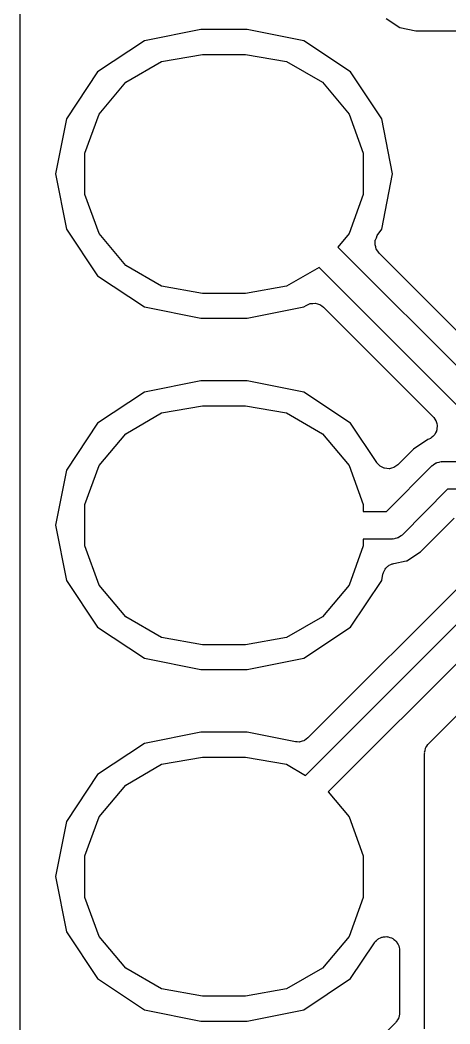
# Model space of a CAD drawing. Extents: x 125.1 to 143.2, y -145.5 to -100.1.
# Drawn here: x 125.08 to 128.18, y -125.47 to -118.22 of the extents above; entities that cross this region are included whole.
import ezdxf

# ---------------------------------------------------------------- set-up
doc = ezdxf.new("R2010")
doc.units = 0
doc.header["$MEASUREMENT"] = 0
doc.layers.add('BLACK', color=7, linetype='CONTINUOUS')

msp = doc.modelspace()

# ---------------------------------------------------------------- linework, layer by layer
at = {"layer": 'Black'}
for p, q in [((125.075, -134.57), (125.075, -114.439)), ((127.722, -118.206), (127.821, -118.272)), ((126.382, -118.286), (125.974, -118.368)), ((126.718, -118.286), (126.382, -118.286)), ((127.126, -118.368), (126.718, -118.286)), ((127.821, -118.272), (127.937, -118.295)), ((127.937, -118.295), (128.492, -118.295)), ((125.974, -118.368), (125.636, -118.593)), ((127.464, -118.593), (127.126, -118.368)), ((126.098, -118.518), (126.394, -118.466)), ((126.394, -118.466), (126.706, -118.466)), ((126.706, -118.466), (127.002, -118.518)), ((125.839, -118.668), (126.098, -118.518)), ((127.002, -118.518), (127.261, -118.668)), ((125.636, -118.593), (125.41, -118.931)), ((127.69, -118.931), (127.464, -118.593)), ((125.646, -118.898), (125.839, -118.668)), ((127.261, -118.668), (127.454, -118.898)), ((125.41, -118.931), (125.331, -119.33)), ((125.543, -119.18), (125.646, -118.898)), ((127.454, -118.898), (127.557, -119.18)), ((127.769, -119.33), (127.69, -118.931)), ((125.543, -119.48), (125.543, -119.18)), ((127.557, -119.18), (127.557, -119.48)), ((125.331, -119.33), (125.41, -119.729)), ((127.69, -119.729), (127.769, -119.33)), ((125.646, -119.762), (125.543, -119.48)), ((127.557, -119.48), (127.454, -119.762)), ((125.41, -119.729), (125.636, -120.067)), ((127.658, -119.776), (127.69, -119.729)), ((125.839, -119.992), (125.646, -119.762)), ((127.454, -119.762), (127.373, -119.859)), ((127.643, -119.824), (127.644, -119.808)), ((127.644, -119.808), (127.645, -119.807)), ((127.645, -119.806), (127.652, -119.791)), ((127.645, -119.807), (127.645, -119.806)), ((127.652, -119.791), (127.658, -119.776)), ((127.373, -119.859), (128.544, -121.03)), ((127.642, -119.84), (127.643, -119.824)), ((127.642, -119.842), (127.642, -119.84)), ((127.642, -119.843), (127.642, -119.842)), ((127.647, -119.858), (127.642, -119.843)), ((127.651, -119.874), (127.647, -119.858)), ((127.652, -119.875), (127.651, -119.874)), ((127.652, -119.876), (127.652, -119.875)), ((127.661, -119.889), (127.652, -119.876)), ((127.671, -119.902), (127.661, -119.889)), ((127.833, -120.065), (127.671, -119.902)), ((126.098, -120.142), (125.839, -119.992)), ((127.237, -120.006), (127.002, -120.142)), ((128.432, -121.201), (127.237, -120.006)), ((125.636, -120.067), (125.974, -120.292)), ((128.374, -120.606), (127.833, -120.065)), ((126.394, -120.194), (126.098, -120.142)), ((127.002, -120.142), (126.706, -120.194)), ((126.706, -120.194), (126.394, -120.194)), ((125.974, -120.292), (126.382, -120.374)), ((126.718, -120.374), (127.126, -120.292)), ((127.126, -120.292), (127.144, -120.281)), ((127.144, -120.281), (127.158, -120.274)), ((127.158, -120.274), (127.173, -120.267)), ((127.173, -120.267), (127.174, -120.267)), ((127.174, -120.267), (127.175, -120.267)), ((127.175, -120.267), (127.192, -120.266)), ((127.192, -120.266), (127.208, -120.264)), ((127.208, -120.264), (127.209, -120.265)), ((127.209, -120.265), (127.21, -120.265)), ((127.21, -120.265), (127.226, -120.269)), ((127.226, -120.269), (127.241, -120.273)), ((127.241, -120.273), (127.242, -120.274)), ((127.242, -120.274), (127.243, -120.274)), ((127.243, -120.274), (127.256, -120.284)), ((127.256, -120.284), (127.27, -120.293)), ((127.27, -120.293), (128.062, -121.086)), ((126.382, -120.374), (126.718, -120.374)), ((126.382, -120.826), (125.974, -120.908)), ((126.718, -120.826), (126.382, -120.826)), ((127.126, -120.908), (126.718, -120.826)), ((125.974, -120.908), (125.636, -121.133)), ((127.464, -121.133), (127.126, -120.908)), ((126.098, -121.058), (126.394, -121.006)), ((126.394, -121.006), (126.706, -121.006)), ((126.706, -121.006), (127.002, -121.058)), ((125.839, -121.208), (126.098, -121.058)), ((127.002, -121.058), (127.261, -121.208)), ((128.062, -121.086), (128.064, -121.089)), ((128.064, -121.089), (128.067, -121.091)), ((128.067, -121.091), (128.074, -121.103)), ((128.074, -121.103), (128.082, -121.114)), ((128.082, -121.114), (128.083, -121.118)), ((128.083, -121.118), (128.085, -121.12)), ((125.636, -121.133), (125.41, -121.471)), ((127.654, -121.417), (127.464, -121.133)), ((128.086, -121.189), (128.08, -121.201)), ((128.085, -121.12), (128.088, -121.134)), ((128.087, -121.186), (128.086, -121.189)), ((128.088, -121.183), (128.087, -121.186)), ((128.088, -121.134), (128.091, -121.148)), ((128.09, -121.169), (128.088, -121.183)), ((128.092, -121.155), (128.09, -121.169)), ((128.091, -121.148), (128.091, -121.151)), ((128.091, -121.151), (128.092, -121.155)), ((125.646, -121.438), (125.839, -121.208)), ((127.261, -121.208), (127.454, -121.438)), ((128.023, -121.251), (127.921, -121.319)), ((128.03, -121.247), (128.023, -121.251)), ((128.044, -121.242), (128.03, -121.247)), ((128.046, -121.24), (128.044, -121.242)), ((128.049, -121.239), (128.046, -121.24)), ((128.059, -121.229), (128.049, -121.239)), ((128.07, -121.219), (128.059, -121.229)), ((128.071, -121.216), (128.07, -121.219)), ((128.074, -121.214), (128.071, -121.216)), ((128.08, -121.201), (128.074, -121.214)), ((127.921, -121.319), (127.808, -121.432)), ((125.41, -121.471), (125.331, -121.87)), ((125.543, -121.72), (125.646, -121.438)), ((127.454, -121.438), (127.557, -121.72)), ((127.655, -121.418), (127.654, -121.417)), ((127.655, -121.419), (127.655, -121.418)), ((127.667, -121.43), (127.655, -121.419)), ((127.678, -121.442), (127.667, -121.43)), ((127.679, -121.443), (127.678, -121.442)), ((127.68, -121.443), (127.679, -121.443)), ((127.694, -121.45), (127.68, -121.443)), ((127.709, -121.458), (127.694, -121.45)), ((127.71, -121.458), (127.709, -121.458)), ((127.711, -121.458), (127.71, -121.458)), ((127.727, -121.46), (127.711, -121.458)), ((127.725, -121.77), (128.055, -121.439)), ((127.744, -121.461), (127.727, -121.46)), ((127.745, -121.461), (127.744, -121.461)), ((127.746, -121.461), (127.745, -121.461)), ((127.761, -121.457), (127.746, -121.461)), ((127.777, -121.453), (127.761, -121.457)), ((127.778, -121.452), (127.777, -121.453)), ((127.779, -121.452), (127.778, -121.452)), ((127.793, -121.443), (127.779, -121.452)), ((127.806, -121.434), (127.793, -121.443)), ((127.807, -121.433), (127.806, -121.434)), ((127.808, -121.432), (127.807, -121.433)), ((128.055, -121.439), (128.059, -121.437)), ((128.059, -121.437), (128.062, -121.433)), ((128.062, -121.433), (128.073, -121.427)), ((128.073, -121.427), (128.084, -121.419)), ((128.084, -121.419), (128.088, -121.418)), ((128.088, -121.418), (128.092, -121.416)), ((128.092, -121.416), (128.105, -121.414)), ((128.105, -121.414), (128.117, -121.41)), ((128.117, -121.41), (128.122, -121.411)), ((128.122, -121.411), (128.126, -121.41)), ((128.126, -121.41), (130.306, -121.41)), ((128.167, -121.61), (127.837, -121.941)), ((130.265, -121.61), (128.167, -121.61)), ((125.543, -122.02), (125.543, -121.72)), ((127.557, -121.72), (127.557, -121.77)), ((127.557, -121.77), (127.725, -121.77)), ((127.14, -123.678), (128.999, -121.819)), ((127.971, -122.061), (128.213, -121.819)), ((125.331, -121.87), (125.41, -122.269)), ((128.603, -121.961), (127.156, -123.408)), ((129.111, -121.99), (127.303, -123.798)), ((127.766, -121.97), (127.557, -121.97)), ((127.557, -121.97), (127.557, -122.02)), ((127.77, -121.969), (127.766, -121.97)), ((127.775, -121.97), (127.77, -121.969)), ((127.787, -121.966), (127.775, -121.97)), ((127.8, -121.964), (127.787, -121.966)), ((127.804, -121.962), (127.8, -121.964)), ((127.808, -121.961), (127.804, -121.962)), ((127.819, -121.953), (127.808, -121.961)), ((127.83, -121.947), (127.819, -121.953)), ((127.833, -121.943), (127.83, -121.947)), ((127.837, -121.941), (127.833, -121.943)), ((125.646, -122.302), (125.543, -122.02)), ((127.557, -122.02), (127.454, -122.302)), ((127.872, -122.127), (127.971, -122.061)), ((127.778, -122.146), (127.868, -122.128)), ((127.868, -122.128), (127.872, -122.127)), ((127.868, -122.128), (127.868, -122.128)), ((127.702, -122.212), (127.708, -122.202)), ((127.708, -122.202), (127.712, -122.192)), ((127.712, -122.192), (127.716, -122.187)), ((127.716, -122.187), (127.719, -122.181)), ((127.719, -122.181), (127.727, -122.174)), ((127.727, -122.174), (127.734, -122.166)), ((127.734, -122.166), (127.74, -122.163)), ((127.74, -122.163), (127.745, -122.158)), ((127.745, -122.158), (127.755, -122.154)), ((127.755, -122.154), (127.765, -122.149)), ((127.765, -122.149), (127.771, -122.148)), ((127.771, -122.148), (127.778, -122.146)), ((128.029, -123.449), (129.271, -122.207)), ((125.41, -122.269), (125.636, -122.607)), ((127.464, -122.607), (127.69, -122.269)), ((127.69, -122.269), (127.699, -122.224)), ((127.699, -122.224), (127.701, -122.218)), ((127.701, -122.218), (127.702, -122.212)), ((125.839, -122.532), (125.646, -122.302)), ((127.454, -122.302), (127.261, -122.532)), ((126.098, -122.682), (125.839, -122.532)), ((127.261, -122.532), (127.002, -122.682)), ((125.636, -122.607), (125.974, -122.832)), ((127.126, -122.832), (127.464, -122.607)), ((126.394, -122.734), (126.098, -122.682)), ((127.002, -122.682), (126.706, -122.734)), ((126.706, -122.734), (126.394, -122.734)), ((125.974, -122.832), (126.382, -122.914)), ((126.718, -122.914), (127.126, -122.832)), ((126.382, -122.914), (126.718, -122.914)), ((126.382, -123.366), (125.974, -123.448)), ((126.718, -123.366), (126.382, -123.366)), ((127.066, -123.436), (126.718, -123.366)), ((127.08, -123.436), (127.066, -123.436)), ((127.094, -123.437), (127.08, -123.436)), ((127.097, -123.436), (127.094, -123.437)), ((127.1, -123.436), (127.097, -123.436)), ((127.114, -123.432), (127.1, -123.436)), ((127.127, -123.428), (127.114, -123.432)), ((127.13, -123.426), (127.127, -123.428)), ((127.133, -123.425), (127.13, -123.426)), ((127.144, -123.416), (127.133, -123.425)), ((127.156, -123.408), (127.144, -123.416)), ((125.974, -123.448), (125.636, -123.673)), ((128, -123.511), (128.004, -123.498)), ((128.001, -123.515), (128, -123.511)), ((128.004, -123.498), (128.006, -123.485)), ((128.006, -123.485), (128.008, -123.481)), ((128.008, -123.481), (128.009, -123.477)), ((128.009, -123.477), (128.017, -123.466)), ((128.017, -123.466), (128.023, -123.455)), ((128.023, -123.455), (128.027, -123.452)), ((128.027, -123.452), (128.029, -123.449)), ((126.098, -123.598), (126.394, -123.546)), ((126.394, -123.546), (126.706, -123.546)), ((126.706, -123.546), (127.002, -123.598)), ((128, -123.519), (128.001, -123.515)), ((128, -125.511), (128, -123.519)), ((125.839, -123.748), (126.098, -123.598)), ((127.002, -123.598), (127.14, -123.678)), ((125.636, -123.673), (125.41, -124.011)), ((125.646, -123.978), (125.839, -123.748)), ((127.303, -123.798), (127.454, -123.978)), ((125.41, -124.011), (125.331, -124.41)), ((125.543, -124.26), (125.646, -123.978)), ((127.454, -123.978), (127.557, -124.26)), ((125.543, -124.56), (125.543, -124.26)), ((127.557, -124.26), (127.557, -124.56)), ((125.331, -124.41), (125.41, -124.809)), ((125.646, -124.842), (125.543, -124.56)), ((127.557, -124.56), (127.454, -124.842)), ((125.41, -124.809), (125.636, -125.147)), ((125.839, -125.072), (125.646, -124.842)), ((127.454, -124.842), (127.261, -125.072)), ((127.464, -125.147), (127.637, -124.888)), ((127.637, -124.888), (127.641, -124.884)), ((127.641, -124.884), (127.643, -124.88)), ((127.643, -124.88), (127.653, -124.872)), ((127.653, -124.872), (127.661, -124.863)), ((127.661, -124.863), (127.666, -124.861)), ((127.666, -124.861), (127.67, -124.857)), ((127.67, -124.857), (127.681, -124.853)), ((127.681, -124.853), (127.692, -124.848)), ((127.692, -124.848), (127.697, -124.847)), ((127.697, -124.847), (127.703, -124.845)), ((127.703, -124.845), (127.715, -124.845)), ((127.715, -124.845), (127.727, -124.844)), ((127.727, -124.844), (127.732, -124.845)), ((127.732, -124.845), (127.737, -124.845)), ((127.737, -124.845), (127.749, -124.85)), ((127.749, -124.85), (127.76, -124.852)), ((127.76, -124.852), (127.765, -124.855)), ((127.765, -124.855), (127.77, -124.857)), ((127.77, -124.857), (127.779, -124.865)), ((127.779, -124.865), (127.789, -124.872)), ((127.789, -124.872), (127.792, -124.876)), ((127.792, -124.876), (127.797, -124.88)), ((127.797, -124.88), (127.803, -124.89)), ((127.803, -124.89), (127.81, -124.9)), ((127.81, -124.9), (127.811, -124.905)), ((127.811, -124.905), (127.814, -124.91)), ((127.814, -124.91), (127.816, -124.922)), ((127.816, -124.922), (127.819, -124.933)), ((127.819, -124.933), (127.819, -124.939)), ((127.819, -124.939), (127.82, -124.944)), ((127.82, -124.944), (127.82, -125.395)), ((126.098, -125.222), (125.839, -125.072)), ((127.261, -125.072), (127.002, -125.222)), ((125.636, -125.147), (125.974, -125.372)), ((127.126, -125.372), (127.464, -125.147)), ((126.394, -125.274), (126.098, -125.222)), ((127.002, -125.222), (126.706, -125.274)), ((126.706, -125.274), (126.394, -125.274)), ((125.974, -125.372), (126.382, -125.454)), ((126.718, -125.454), (127.126, -125.372)), ((127.82, -125.395), (127.819, -125.399)), ((127.819, -125.399), (127.82, -125.404)), ((126.382, -125.454), (126.718, -125.454)), ((127.791, -125.466), (127.27, -125.987)), ((127.793, -125.462), (127.791, -125.466)), ((127.797, -125.459), (127.793, -125.462)), ((127.803, -125.448), (127.797, -125.459)), ((127.811, -125.437), (127.803, -125.448)), ((127.812, -125.433), (127.811, -125.437)), ((127.814, -125.429), (127.812, -125.433)), ((127.816, -125.416), (127.814, -125.429)), ((127.82, -125.404), (127.816, -125.416))]:
    msp.add_line(p, q, dxfattribs=at)

doc.saveas('drawing.dxf')
